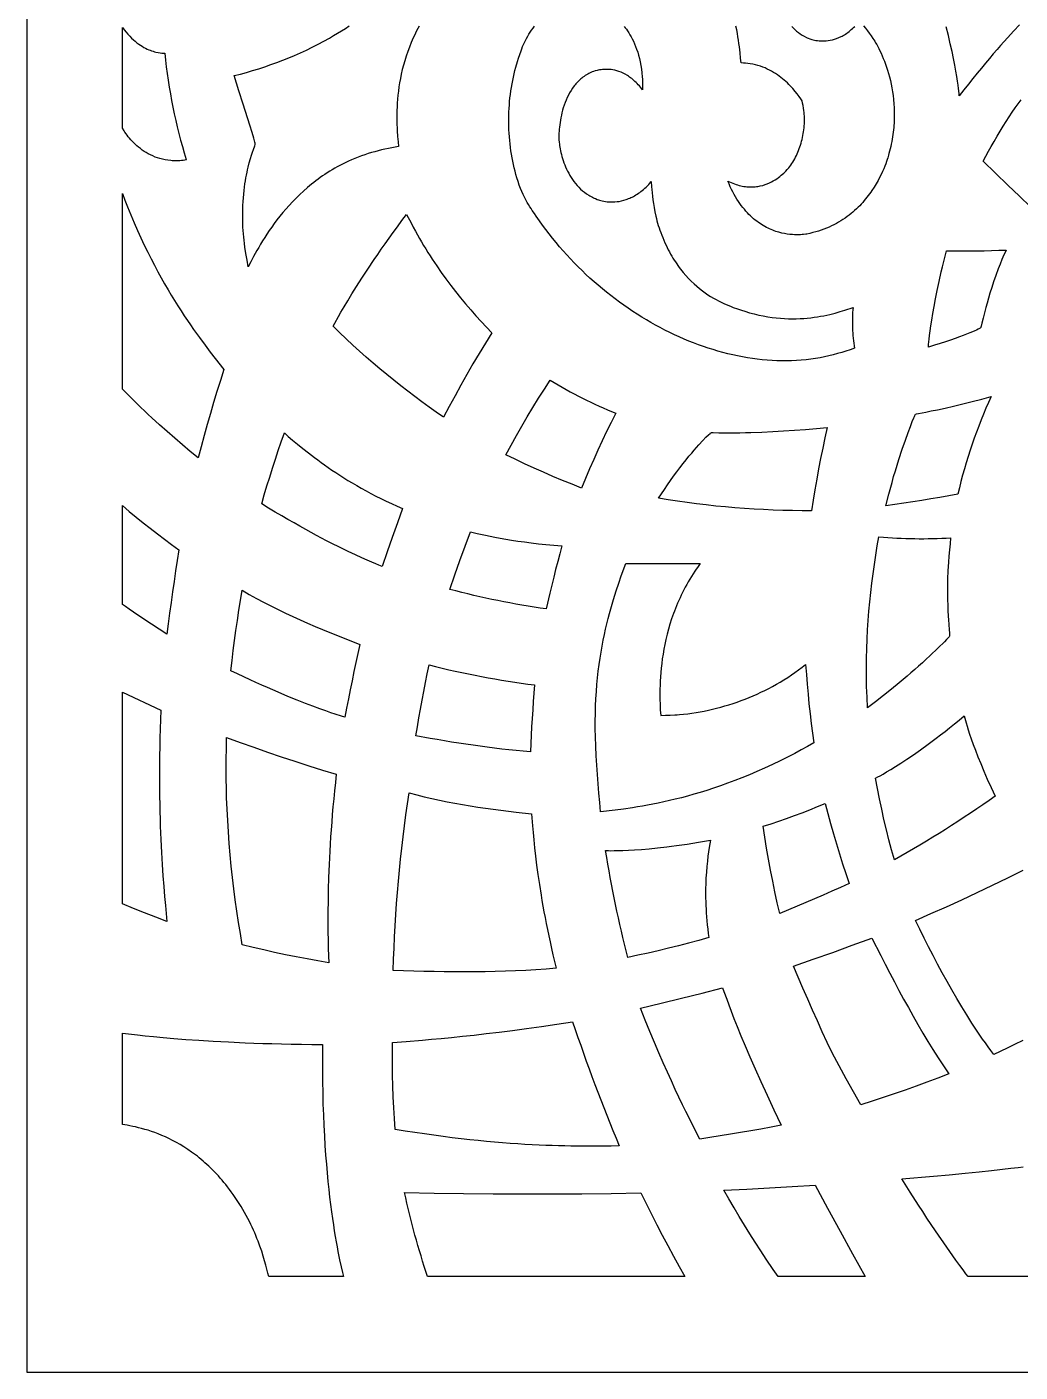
# Model space of a CAD drawing. Extents: x -300 to 300, y -304 to 306.
# Drawn here: x -300 to -91.9, y -303.6 to -21.7 of the extents above; entities that cross this region are included whole.
import ezdxf

# ---------------------------------------------------------------- set-up
doc = ezdxf.new("R2010")
doc.units = 0
doc.header["$MEASUREMENT"] = 0
doc.layers.get('0').update_dxf_attribs({"linetype": 'CONTINUOUS'})
doc.layers.add('LAYER_1', color=18, linetype='CONTINUOUS')

msp = doc.modelspace()

# ---------------------------------------------------------------- linework, layer by layer
msp.add_lwpolyline([(-300, -303.57), (300, -303.57), (300, 306.43), (-300, 306.43)], close=True)
at = {"layer": 'LAYER_1'}
for points in [[(-271.13, -27.21), (-270.97, -28.63), (-270.8, -30.05), (-270.61, -31.47), (-270.41, -32.88), (-270.18, -34.29), (-269.94, -35.7), (-269.69, -37.1), (-269.41, -38.5), (-269.12, -39.89), (-268.82, -41.28), (-268.49, -42.66), (-268.15, -44.04), (-267.8, -45.4), (-267.42, -46.76), (-267.04, -48.11), (-266.63, -49.46), (-266.59, -49.57), (-266.94, -49.62), (-267.28, -49.66), (-267.62, -49.7), (-267.95, -49.72), (-268.28, -49.74), (-268.6, -49.75), (-268.92, -49.75), (-269.23, -49.74), (-269.54, -49.73), (-269.85, -49.71), (-270.44, -49.64), (-271.02, -49.55), (-271.58, -49.43), (-272.13, -49.29), (-272.65, -49.13), (-273.16, -48.95), (-273.65, -48.74), (-274.12, -48.52), (-274.58, -48.28), (-275.02, -48.03), (-275.44, -47.77), (-275.84, -47.49), (-276.23, -47.2), (-276.6, -46.9), (-276.96, -46.6), (-277.3, -46.29), (-277.62, -45.97), (-277.93, -45.65), (-278.22, -45.33), (-278.5, -45.01), (-278.76, -44.7), (-279, -44.38), (-279.23, -44.07), (-279.45, -43.77), (-279.65, -43.47), (-280, -42.91), (-280, -21.82), (-279.62, -22.33), (-279.23, -22.8), (-278.85, -23.24), (-278.46, -23.66), (-278.08, -24.04), (-277.7, -24.39), (-277.32, -24.71), (-276.94, -25.01), (-276.57, -25.29), (-276.2, -25.54), (-275.84, -25.76), (-275.49, -25.97), (-275.15, -26.15), (-274.81, -26.32), (-274.48, -26.46), (-274.16, -26.59), (-273.86, -26.71), (-273.56, -26.8), (-273.28, -26.89), (-273.01, -26.96), (-272.52, -27.07), (-272.09, -27.14), (-271.72, -27.18), (-271.44, -27.2)], [(-278.92, -59.42), (-278.23, -61.1), (-277.53, -62.74), (-276.82, -64.34), (-276.11, -65.89), (-275.4, -67.4), (-274.69, -68.86), (-273.98, -70.28), (-273.26, -71.65), (-272.55, -72.99), (-271.84, -74.28), (-271.14, -75.53), (-270.43, -76.75), (-269.74, -77.92), (-269.05, -79.05), (-268.36, -80.15), (-267.69, -81.2), (-267.02, -82.22), (-266.36, -83.21), (-265.72, -84.15), (-265.08, -85.07), (-264.46, -85.94), (-263.85, -86.79), (-262.68, -88.37), (-261.58, -89.83), (-260.55, -91.16), (-258.73, -93.48), (-259.46, -95.77), (-260.18, -98.07), (-260.88, -100.37), (-261.56, -102.69), (-262.23, -105.01), (-262.88, -107.34), (-263.51, -109.67), (-264.13, -112.01), (-265.76, -110.65), (-267.38, -109.28), (-269, -107.9), (-270.61, -106.49), (-272.21, -105.07), (-273.79, -103.63), (-274.57, -102.9), (-275.36, -102.16), (-276.13, -101.41), (-276.91, -100.66), (-278.72, -98.87), (-280, -97.59), (-280, -56.62), (-279.47, -58.03), (-279.2, -58.72)], [(-220.44, -60.99), (-219.52, -62.76), (-219.05, -63.65), (-218.58, -64.52), (-218.16, -65.27), (-217.74, -66.01), (-217.31, -66.75), (-216.88, -67.48), (-216.43, -68.21), (-215.99, -68.93), (-215.53, -69.64), (-215.07, -70.35), (-214.61, -71.06), (-214.14, -71.76), (-213.18, -73.14), (-212.2, -74.5), (-211.2, -75.85), (-210.18, -77.16), (-209.15, -78.46), (-208.09, -79.74), (-207.02, -81), (-205.94, -82.23), (-204.84, -83.44), (-203.73, -84.63), (-202.61, -85.8), (-203.93, -87.96), (-205.25, -90.13), (-206.54, -92.32), (-207.81, -94.52), (-209.07, -96.74), (-210.3, -98.98), (-211.52, -101.23), (-212.72, -103.49), (-214.23, -102.44), (-215.74, -101.37), (-217.24, -100.28), (-218.73, -99.17), (-220.21, -98.04), (-221.68, -96.89), (-223.14, -95.72), (-224.59, -94.54), (-226.04, -93.34), (-227.47, -92.12), (-228.89, -90.88), (-230.3, -89.62), (-231.71, -88.35), (-233.1, -87.06), (-234.48, -85.75), (-235.84, -84.43), (-235.48, -83.76), (-234.72, -82.38), (-234.19, -81.44), (-233.55, -80.34), (-232.79, -79.07), (-231.92, -77.64), (-230.94, -76.06), (-229.83, -74.33), (-228.59, -72.45), (-227.23, -70.43), (-226.5, -69.37), (-225.74, -68.27), (-224.94, -67.14), (-224.11, -65.97), (-223.24, -64.78), (-222.34, -63.55), (-221.41, -62.28)], [(-94.81, -68.44), (-95.05, -68.94), (-95.28, -69.43), (-95.71, -70.41), (-96.11, -71.4), (-96.49, -72.39), (-96.99, -73.78), (-97.44, -75.09), (-97.84, -76.32), (-98.21, -77.48), (-98.53, -78.55), (-98.81, -79.55), (-99.07, -80.46), (-99.28, -81.29), (-99.63, -82.69), (-99.89, -83.74), (-100.06, -84.42), (-100.12, -84.62), (-100.15, -84.69), (-100.17, -84.73), (-100.21, -84.77), (-100.26, -84.81), (-100.43, -84.92), (-100.68, -85.05), (-101.01, -85.21), (-101.41, -85.39), (-101.9, -85.6), (-102.46, -85.83), (-103.11, -86.09), (-103.83, -86.36), (-104.63, -86.66), (-105.52, -86.97), (-106.48, -87.31), (-107.52, -87.65), (-108.64, -88.02), (-109.83, -88.4), (-111.11, -88.79), (-111.06, -88.24), (-110.95, -87.1), (-110.86, -86.32), (-110.75, -85.39), (-110.6, -84.32), (-110.42, -83.11), (-110.2, -81.77), (-109.94, -80.29), (-109.64, -78.67), (-109.28, -76.92), (-108.88, -75.03), (-108.41, -73.01), (-108.16, -71.96), (-107.89, -70.87), (-107.6, -69.75), (-107.3, -68.59), (-105.72, -68.61), (-104.14, -68.62), (-102.57, -68.61), (-101, -68.6), (-99.44, -68.58), (-97.88, -68.54), (-96.34, -68.5)], [(-190.36, -95.69), (-189.53, -96.2), (-188.69, -96.69), (-187.85, -97.18), (-187, -97.66), (-186.16, -98.13), (-185.31, -98.59), (-184.45, -99.04), (-183.59, -99.48), (-182.73, -99.91), (-181.87, -100.33), (-181, -100.75), (-180.13, -101.15), (-179.26, -101.54), (-178.38, -101.92), (-177.51, -102.3), (-176.63, -102.66), (-177.59, -104.57), (-178.53, -106.49), (-179.45, -108.42), (-180.36, -110.37), (-181.24, -112.34), (-182.11, -114.32), (-182.95, -116.31), (-183.77, -118.31), (-185.78, -117.52), (-187.78, -116.71), (-189.78, -115.87), (-191.77, -115.01), (-193.75, -114.13), (-195.73, -113.22), (-197.69, -112.29), (-199.66, -111.34), (-198.56, -109.33), (-197.44, -107.33), (-196.3, -105.35), (-195.15, -103.38), (-193.98, -101.44), (-192.79, -99.5), (-191.58, -97.59)], [(-97.97, -99.16), (-98.52, -100.37), (-99.06, -101.59), (-99.58, -102.82), (-100.08, -104.06), (-100.58, -105.32), (-101.05, -106.58), (-101.51, -107.85), (-101.96, -109.13), (-102.39, -110.41), (-102.8, -111.71), (-103.2, -113.01), (-103.58, -114.32), (-103.95, -115.63), (-104.3, -116.95), (-104.63, -118.28), (-104.94, -119.61), (-106.83, -119.95), (-108.72, -120.29), (-110.6, -120.61), (-112.49, -120.91), (-114.38, -121.21), (-116.27, -121.5), (-118.16, -121.77), (-120.06, -122.04), (-119.41, -119.59), (-118.74, -117.15), (-118.4, -115.93), (-118.04, -114.72), (-117.67, -113.52), (-117.29, -112.32), (-116.58, -110.17), (-115.94, -108.3), (-115.38, -106.7), (-114.89, -105.39), (-114.49, -104.34), (-114.17, -103.58), (-114.04, -103.3), (-113.94, -103.09), (-113.86, -102.95), (-113.81, -102.87), (-113.74, -102.83), (-113.61, -102.79), (-113.18, -102.69), (-111.64, -102.39), (-110.53, -102.17), (-109.19, -101.9), (-107.63, -101.57), (-105.86, -101.17), (-103.88, -100.69), (-101.91, -100.19), (-99.94, -99.67)], [(-246.06, -106.77), (-245.23, -107.49), (-244.32, -108.27), (-243.31, -109.11), (-242.21, -110.01), (-241.02, -110.95), (-239.73, -111.94), (-239.05, -112.44), (-238.35, -112.96), (-237.62, -113.48), (-236.87, -114.01), (-236.09, -114.54), (-235.29, -115.08), (-234.46, -115.62), (-233.61, -116.16), (-232.73, -116.71), (-231.82, -117.26), (-230.89, -117.81), (-229.93, -118.35), (-228.94, -118.9), (-227.93, -119.45), (-226.89, -119.99), (-225.82, -120.53), (-224.72, -121.06), (-223.6, -121.59), (-222.45, -122.12), (-221.27, -122.64), (-222.38, -125.64), (-223.46, -128.66), (-224.53, -131.69), (-225.58, -134.74), (-226.27, -134.46), (-226.89, -134.2), (-227.7, -133.87), (-228.68, -133.45), (-229.84, -132.94), (-231.18, -132.32), (-232.69, -131.61), (-234.37, -130.79), (-236.23, -129.86), (-237.21, -129.35), (-238.25, -128.81), (-239.32, -128.24), (-240.43, -127.64), (-241.59, -127.01), (-242.78, -126.34), (-244.02, -125.64), (-245.3, -124.91), (-246.61, -124.15), (-247.97, -123.34), (-249.37, -122.51), (-250.8, -121.63), (-250.26, -119.75), (-249.7, -117.88), (-249.13, -116.01), (-248.54, -114.15), (-247.94, -112.3), (-247.33, -110.45), (-246.7, -108.61)], [(-132.31, -105.63), (-132.79, -107.78), (-133.25, -109.95), (-133.69, -112.12), (-134.11, -114.29), (-134.51, -116.48), (-134.89, -118.67), (-135.25, -120.86), (-135.58, -123.06), (-137.59, -123.06), (-139.6, -123.04), (-141.61, -122.99), (-143.62, -122.93), (-145.63, -122.84), (-147.64, -122.74), (-149.64, -122.61), (-151.65, -122.46), (-153.66, -122.28), (-155.66, -122.09), (-157.66, -121.87), (-159.67, -121.64), (-161.66, -121.38), (-163.66, -121.1), (-165.66, -120.8), (-167.65, -120.47), (-166.41, -118.61), (-165.78, -117.68), (-165.15, -116.76), (-164.51, -115.85), (-163.85, -114.95), (-163.19, -114.07), (-162.51, -113.2), (-161.88, -112.41), (-161.28, -111.67), (-160.71, -110.99), (-160.17, -110.36), (-159.21, -109.27), (-158.39, -108.37), (-157.73, -107.68), (-157.22, -107.18), (-156.87, -106.87), (-156.76, -106.78), (-156.7, -106.74), (-156.64, -106.72), (-156.54, -106.71), (-156.21, -106.71), (-155.02, -106.72), (-153.15, -106.74), (-151.96, -106.74), (-150.59, -106.73), (-149.45, -106.71), (-148.31, -106.68), (-146.02, -106.59), (-143.73, -106.48), (-141.44, -106.35), (-139.16, -106.19), (-136.87, -106.02), (-134.59, -105.83)], [(-268.18, -131.26), (-268.52, -133.47), (-268.85, -135.68), (-269.17, -137.88), (-269.49, -140.1), (-269.79, -142.31), (-270.09, -144.52), (-270.38, -146.74), (-270.66, -148.96), (-273.91, -146.82), (-276.56, -145.07), (-277.65, -144.34), (-278.59, -143.7), (-279.37, -143.16), (-280, -142.71), (-280, -122), (-278.55, -123.21), (-277.09, -124.4), (-275.62, -125.58), (-274.15, -126.75), (-272.67, -127.9), (-271.18, -129.03), (-269.68, -130.16)], [(-207.06, -127.48), (-205.63, -127.82), (-203.91, -128.2), (-202.96, -128.4), (-201.93, -128.6), (-200.83, -128.81), (-199.67, -129.02), (-198.44, -129.22), (-197.14, -129.43), (-195.77, -129.62), (-194.34, -129.81), (-192.83, -129.99), (-191.25, -130.15), (-189.61, -130.3), (-187.9, -130.44), (-188.35, -132.07), (-188.79, -133.71), (-189.22, -135.36), (-189.63, -137.01), (-190.03, -138.67), (-190.43, -140.33), (-191.19, -143.66), (-192.46, -143.47), (-193.73, -143.28), (-195, -143.07), (-196.27, -142.86), (-197.54, -142.63), (-198.8, -142.4), (-200.07, -142.16), (-201.33, -141.9), (-202.6, -141.64), (-203.86, -141.37), (-205.12, -141.1), (-206.38, -140.81), (-207.64, -140.51), (-208.89, -140.2), (-210.15, -139.89), (-211.4, -139.56), (-210.35, -136.52), (-209.28, -133.5), (-208.19, -130.48)], [(-121.49, -128.52), (-120.55, -128.6), (-119.61, -128.68), (-118.67, -128.74), (-117.73, -128.79), (-116.79, -128.84), (-115.85, -128.88), (-114.91, -128.9), (-113.97, -128.92), (-113.03, -128.93), (-112.09, -128.93), (-111.15, -128.92), (-110.21, -128.9), (-109.27, -128.87), (-108.33, -128.83), (-107.39, -128.79), (-106.45, -128.73), (-106.57, -130.02), (-106.7, -131.3), (-106.82, -132.58), (-106.91, -133.87), (-107.01, -135.65), (-107.08, -137.32), (-107.11, -138.89), (-107.12, -140.34), (-107.1, -141.69), (-107.07, -142.94), (-107.02, -144.07), (-106.97, -145.09), (-106.91, -146.01), (-106.85, -146.82), (-106.74, -148.1), (-106.7, -148.58), (-106.67, -148.94), (-106.66, -149.2), (-106.67, -149.29), (-106.68, -149.34), (-106.71, -149.39), (-106.77, -149.47), (-106.98, -149.71), (-107.32, -150.06), (-107.77, -150.52), (-109.05, -151.77), (-110.81, -153.45), (-111.59, -154.19), (-112.38, -154.92), (-113.17, -155.64), (-113.97, -156.35), (-114.78, -157.05), (-115.59, -157.75), (-116.4, -158.43), (-117.21, -159.12), (-118.86, -160.46), (-120.51, -161.78), (-122.18, -163.09), (-123.85, -164.38), (-123.96, -162.12), (-124.01, -160.99), (-124.05, -159.87), (-124.07, -158.88), (-124.09, -157.9), (-124.1, -155.93), (-124.08, -153.96), (-124.03, -151.98), (-123.95, -150.01), (-123.85, -148.04), (-123.72, -146.07), (-123.56, -144.1), (-123.38, -142.14), (-123.18, -140.18), (-122.95, -138.22), (-122.7, -136.27), (-122.43, -134.32), (-122.13, -132.38), (-121.82, -130.45)], [(-158.91, -134.12), (-159.49, -134.94), (-159.78, -135.35), (-160.07, -135.77), (-160.43, -136.32), (-160.77, -136.87), (-161.11, -137.42), (-161.44, -137.98), (-161.75, -138.54), (-162.05, -139.09), (-162.35, -139.65), (-162.63, -140.2), (-162.9, -140.76), (-163.16, -141.32), (-163.42, -141.87), (-163.66, -142.43), (-163.89, -142.98), (-164.11, -143.53), (-164.33, -144.09), (-164.53, -144.64), (-164.73, -145.19), (-164.92, -145.73), (-165.27, -146.82), (-165.58, -147.9), (-165.87, -148.97), (-166.12, -150.03), (-166.35, -151.08), (-166.55, -152.11), (-166.72, -153.12), (-166.87, -154.12), (-167, -155.1), (-167.11, -156.05), (-167.19, -156.99), (-167.26, -157.9), (-167.31, -158.79), (-167.35, -159.65), (-167.37, -160.48), (-167.38, -161.28), (-167.38, -162.06), (-167.37, -162.8), (-167.35, -163.5), (-167.29, -164.81), (-167.21, -165.97), (-166.23, -165.93), (-165.24, -165.9), (-164.25, -165.86), (-163.76, -165.83), (-163.27, -165.79), (-162.4, -165.7), (-161.53, -165.6), (-160.67, -165.49), (-159.8, -165.36), (-158.93, -165.21), (-158.07, -165.04), (-157.2, -164.87), (-156.34, -164.67), (-155.48, -164.46), (-154.62, -164.24), (-153.76, -163.99), (-152.9, -163.74), (-152.05, -163.47), (-151.2, -163.18), (-150.35, -162.87), (-149.51, -162.55), (-148.67, -162.22), (-147.84, -161.87), (-147.01, -161.5), (-146.19, -161.12), (-145.37, -160.72), (-144.56, -160.31), (-143.75, -159.88), (-142.96, -159.43), (-142.16, -158.97), (-141.38, -158.49), (-140.6, -158), (-139.83, -157.49), (-139.07, -156.97), (-138.32, -156.43), (-137.57, -155.88), (-136.84, -155.31), (-136.69, -157.37), (-136.53, -159.43), (-136.34, -161.49), (-136.14, -163.55), (-135.92, -165.6), (-135.68, -167.65), (-135.42, -169.7), (-135.15, -171.74), (-136.47, -172.47), (-137.8, -173.2), (-139.13, -173.93), (-139.8, -174.28), (-140.47, -174.63), (-142.15, -175.47), (-143.81, -176.27), (-145.44, -177.02), (-147.04, -177.73), (-148.62, -178.4), (-150.18, -179.04), (-151.7, -179.63), (-153.2, -180.19), (-154.67, -180.72), (-156.11, -181.21), (-157.52, -181.67), (-158.91, -182.1), (-160.26, -182.49), (-161.58, -182.86), (-162.88, -183.21), (-164.14, -183.53), (-165.37, -183.82), (-166.57, -184.09), (-167.74, -184.34), (-168.87, -184.57), (-169.98, -184.78), (-171.04, -184.97), (-172.08, -185.14), (-173.08, -185.3), (-174.97, -185.58), (-176.73, -185.82), (-179.79, -186.2), (-179.98, -184.24), (-180.15, -182.27), (-180.31, -180.31), (-180.46, -178.34), (-180.6, -176.37), (-180.71, -174.4), (-180.81, -172.43), (-180.88, -170.45), (-180.92, -168.78), (-180.93, -167.15), (-180.9, -165.55), (-180.86, -163.99), (-180.79, -162.46), (-180.69, -160.96), (-180.57, -159.5), (-180.44, -158.07), (-180.28, -156.68), (-180.11, -155.32), (-179.91, -153.99), (-179.71, -152.7), (-179.49, -151.44), (-179.25, -150.22), (-179.01, -149.03), (-178.76, -147.88), (-178.5, -146.76), (-178.23, -145.67), (-177.95, -144.62), (-177.67, -143.6), (-177.39, -142.62), (-177.11, -141.68), (-176.83, -140.76), (-176.55, -139.89), (-175.99, -138.24), (-175.46, -136.72), (-174.5, -134.12)], [(-254.91, -139.75), (-253.42, -140.61), (-251.91, -141.44), (-250.4, -142.24), (-248.88, -143.03), (-247.35, -143.79), (-245.82, -144.53), (-244.28, -145.26), (-242.73, -145.96), (-241.18, -146.65), (-239.62, -147.32), (-238.06, -147.98), (-236.5, -148.62), (-234.93, -149.25), (-233.36, -149.87), (-231.78, -150.48), (-230.21, -151.07), (-230.64, -152.97), (-231.05, -154.88), (-231.47, -156.78), (-231.87, -158.69), (-232.26, -160.61), (-232.65, -162.52), (-233.03, -164.44), (-233.4, -166.35), (-234.05, -166.15), (-235.39, -165.72), (-236.31, -165.41), (-237.4, -165.03), (-238.65, -164.58), (-240.07, -164.06), (-241.66, -163.45), (-243.4, -162.76), (-245.31, -161.98), (-247.38, -161.1), (-249.61, -160.13), (-250.79, -159.61), (-252, -159.06), (-253.25, -158.48), (-254.55, -157.88), (-255.88, -157.25), (-257.25, -156.59), (-257.01, -154.48), (-256.76, -152.36), (-256.49, -150.25), (-256.21, -148.15), (-255.91, -146.04), (-255.59, -143.94), (-255.26, -141.85)], [(-215.73, -155.39), (-214.36, -155.73), (-212.99, -156.06), (-211.62, -156.38), (-210.24, -156.69), (-208.87, -156.99), (-207.49, -157.28), (-206.11, -157.56), (-204.73, -157.82), (-203.34, -158.08), (-201.96, -158.33), (-200.57, -158.56), (-199.19, -158.79), (-197.8, -159), (-196.41, -159.2), (-195.02, -159.39), (-193.63, -159.57), (-193.77, -161.32), (-193.9, -163.07), (-194.03, -164.82), (-194.14, -166.58), (-194.24, -168.33), (-194.33, -170.09), (-194.42, -171.85), (-194.49, -173.6), (-196, -173.47), (-197.51, -173.33), (-199.01, -173.18), (-200.52, -173.01), (-202.02, -172.83), (-203.53, -172.64), (-205.03, -172.44), (-206.53, -172.23), (-208.03, -172.01), (-209.53, -171.78), (-211.03, -171.54), (-212.53, -171.29), (-214.03, -171.04), (-215.52, -170.77), (-218.51, -170.22), (-218.19, -168.35), (-217.87, -166.5), (-217.54, -164.64), (-217.19, -162.78), (-216.84, -160.93), (-216.48, -159.08), (-216.11, -157.23)], [(-271.93, -164.85), (-272.01, -166.84), (-272.07, -168.79), (-272.13, -170.7), (-272.17, -172.57), (-272.2, -174.4), (-272.22, -176.19), (-272.23, -177.95), (-272.23, -179.66), (-272.22, -181.34), (-272.2, -182.98), (-272.17, -184.58), (-272.14, -186.14), (-272.1, -187.66), (-272.05, -189.14), (-271.94, -191.99), (-271.81, -194.68), (-271.66, -197.22), (-271.49, -199.6), (-271.32, -201.82), (-271.15, -203.89), (-270.98, -205.79), (-270.65, -209.13), (-272.99, -208.24), (-275.33, -207.34), (-277.67, -206.42), (-280, -205.48), (-280, -161.09)], [(-103.62, -166.07), (-103.49, -166.55), (-103.22, -167.52), (-103.01, -168.19), (-102.77, -168.98), (-102.47, -169.88), (-102.12, -170.9), (-101.72, -172.03), (-101.26, -173.27), (-100.73, -174.62), (-100.15, -176.07), (-99.49, -177.63), (-98.77, -179.29), (-97.97, -181.05), (-97.54, -181.97), (-97.09, -182.91), (-98.39, -183.81), (-99.69, -184.69), (-100.99, -185.57), (-102.3, -186.45), (-103.61, -187.31), (-104.92, -188.16), (-106.24, -189.01), (-107.56, -189.85), (-108.88, -190.68), (-110.21, -191.5), (-111.54, -192.32), (-112.88, -193.12), (-114.21, -193.92), (-115.55, -194.71), (-116.9, -195.49), (-118.24, -196.26), (-118.82, -194.15), (-119.38, -192.04), (-119.91, -189.91), (-120.42, -187.77), (-120.9, -185.63), (-121.36, -183.47), (-121.79, -181.31), (-122.2, -179.14), (-121.68, -178.85), (-121.21, -178.59), (-120.61, -178.25), (-119.87, -177.82), (-119, -177.3), (-118.01, -176.68), (-116.89, -175.96), (-115.64, -175.14), (-114.27, -174.21), (-112.78, -173.16), (-111.18, -172), (-110.33, -171.37), (-109.46, -170.71), (-108.55, -170.02), (-107.62, -169.3), (-106.66, -168.54), (-105.68, -167.75), (-104.66, -166.93)], [(-258.15, -170.58), (-255.3, -171.63), (-252.44, -172.65), (-249.58, -173.65), (-246.71, -174.63), (-243.83, -175.58), (-240.95, -176.51), (-238.07, -177.41), (-235.18, -178.29), (-235.37, -180.05), (-235.55, -181.78), (-235.71, -183.47), (-235.87, -185.13), (-236.01, -186.76), (-236.14, -188.35), (-236.25, -189.91), (-236.36, -191.44), (-236.45, -192.94), (-236.54, -194.4), (-236.68, -197.21), (-236.78, -199.9), (-236.86, -202.44), (-236.9, -204.85), (-236.93, -207.12), (-236.93, -209.26), (-236.92, -211.25), (-236.89, -213.11), (-236.85, -214.82), (-236.77, -217.82), (-239.04, -217.42), (-241.31, -217), (-243.58, -216.56), (-245.85, -216.1), (-248.11, -215.61), (-250.37, -215.1), (-252.62, -214.58), (-254.88, -214.03), (-255.27, -211.69), (-255.65, -209.34), (-256, -206.99), (-256.33, -204.63), (-256.63, -202.27), (-256.91, -199.9), (-257.17, -197.53), (-257.4, -195.15), (-257.61, -192.77), (-257.78, -190.39), (-257.93, -188), (-258.06, -185.61), (-258.15, -183.23), (-258.21, -180.84), (-258.23, -179.64), (-258.25, -178.45), (-258.25, -177.25), (-258.25, -176.06), (-258.24, -174.69), (-258.21, -173.32)], [(-219.91, -182.22), (-218.33, -182.64), (-216.74, -183.03), (-215.15, -183.4), (-213.55, -183.74), (-211.95, -184.07), (-210.35, -184.37), (-208.74, -184.66), (-207.14, -184.93), (-205.53, -185.18), (-203.92, -185.42), (-202.31, -185.64), (-200.69, -185.85), (-199.08, -186.05), (-197.47, -186.24), (-194.24, -186.6), (-194.05, -189.09), (-193.93, -190.52), (-193.79, -192.05), (-193.62, -193.71), (-193.43, -195.47), (-193.2, -197.34), (-192.93, -199.33), (-192.63, -201.42), (-192.28, -203.61), (-192.09, -204.75), (-191.89, -205.92), (-191.67, -207.11), (-191.44, -208.32), (-191.2, -209.56), (-190.94, -210.83), (-190.67, -212.12), (-190.38, -213.44), (-190.08, -214.78), (-189.77, -216.14), (-189.43, -217.54), (-189.08, -218.95), (-191.21, -219.12), (-193.34, -219.27), (-195.47, -219.4), (-197.61, -219.5), (-199.74, -219.58), (-201.88, -219.64), (-204.01, -219.69), (-206.15, -219.71), (-208.28, -219.72), (-210.42, -219.71), (-212.56, -219.68), (-214.69, -219.65), (-216.83, -219.6), (-218.96, -219.54), (-221.1, -219.47), (-223.23, -219.39), (-223.16, -217.05), (-223.07, -214.72), (-222.96, -212.38), (-222.84, -210.05), (-222.69, -207.71), (-222.53, -205.38), (-222.35, -203.05), (-222.15, -200.72), (-221.93, -198.4), (-221.7, -196.08), (-221.44, -193.76), (-221.17, -191.44), (-220.88, -189.13), (-220.58, -186.82), (-220.25, -184.52)], [(-132.72, -184.39), (-132.17, -186.52), (-131.6, -188.64), (-131, -190.75), (-130.39, -192.86), (-129.76, -194.95), (-129.1, -197.03), (-128.43, -199.1), (-127.73, -201.16), (-129.53, -201.99), (-131.34, -202.8), (-133.15, -203.6), (-134.97, -204.4), (-136.78, -205.18), (-138.6, -205.96), (-140.42, -206.72), (-142.25, -207.47), (-142.77, -205.22), (-143.26, -202.95), (-143.73, -200.68), (-144.18, -198.39), (-144.61, -196.11), (-145.01, -193.81), (-145.38, -191.51), (-145.74, -189.2), (-144.09, -188.67), (-142.45, -188.12), (-140.82, -187.55), (-139.19, -186.96), (-137.56, -186.35), (-135.94, -185.72), (-134.33, -185.06)], [(-156.77, -192.11), (-156.9, -192.84), (-157.03, -193.64), (-157.17, -194.52), (-157.3, -195.48), (-157.43, -196.51), (-157.54, -197.62), (-157.64, -198.8), (-157.72, -200.05), (-157.77, -201.37), (-157.79, -202.06), (-157.8, -202.77), (-157.8, -203.49), (-157.79, -204.23), (-157.78, -204.98), (-157.75, -205.76), (-157.71, -206.55), (-157.66, -207.35), (-157.61, -208.18), (-157.54, -209.02), (-157.45, -209.87), (-157.36, -210.74), (-157.25, -211.63), (-157.12, -212.53), (-159.23, -213.12), (-161.35, -213.69), (-163.46, -214.23), (-165.59, -214.76), (-167.71, -215.27), (-169.84, -215.76), (-171.97, -216.23), (-174.1, -216.68), (-174.45, -215.3), (-174.78, -213.92), (-175.12, -212.53), (-175.44, -211.14), (-175.76, -209.75), (-176.07, -208.36), (-176.37, -206.96), (-176.66, -205.56), (-176.95, -204.16), (-177.23, -202.76), (-177.5, -201.35), (-177.77, -199.95), (-178.03, -198.54), (-178.28, -197.12), (-178.52, -195.71), (-178.76, -194.3), (-178.17, -194.3), (-177.64, -194.31), (-176.95, -194.3), (-176.12, -194.29), (-175.12, -194.26), (-173.97, -194.21), (-172.67, -194.14), (-171.22, -194.04), (-169.61, -193.9), (-167.85, -193.72), (-165.94, -193.51), (-164.92, -193.38), (-163.87, -193.24), (-162.78, -193.09), (-161.66, -192.92), (-160.49, -192.74), (-159.29, -192.55), (-158.05, -192.34)], [(-122.96, -212.61), (-121.09, -216.29), (-120.15, -218.12), (-119.2, -219.95), (-118.24, -221.78), (-117.28, -223.6), (-116.3, -225.4), (-115.31, -227.2), (-114.31, -228.99), (-113.3, -230.76), (-112.27, -232.52), (-111.22, -234.27), (-110.16, -236), (-109.08, -237.71), (-107.98, -239.4), (-107.42, -240.23), (-106.85, -241.07), (-109.13, -241.95), (-111.42, -242.81), (-113.71, -243.65), (-116.01, -244.47), (-118.31, -245.27), (-120.62, -246.05), (-122.93, -246.81), (-125.24, -247.55), (-126.79, -244.83), (-128.31, -242.1), (-129.8, -239.38), (-131.25, -236.69), (-132.3, -234.48), (-133.34, -232.25), (-134.37, -229.99), (-135.4, -227.72), (-136.41, -225.44), (-137.41, -223.14), (-138.41, -220.82), (-139.39, -218.5), (-135.27, -217.07), (-131.16, -215.61), (-127.06, -214.13)], [(-154.24, -223.02), (-153.96, -223.82), (-153.37, -225.45), (-152.96, -226.58), (-152.46, -227.91), (-151.86, -229.44), (-151.18, -231.17), (-150.4, -233.09), (-149.52, -235.21), (-148.53, -237.52), (-147.44, -240.01), (-146.24, -242.7), (-144.92, -245.56), (-144.22, -247.07), (-143.49, -248.61), (-142.73, -250.2), (-141.94, -251.84), (-144.07, -252.24), (-146.2, -252.63), (-148.33, -253.01), (-150.47, -253.38), (-152.6, -253.74), (-154.74, -254.08), (-156.88, -254.41), (-159.01, -254.74), (-160.04, -252.72), (-161.25, -250.32), (-161.92, -248.97), (-162.63, -247.53), (-163.37, -245.98), (-164.15, -244.33), (-164.96, -242.57), (-165.81, -240.72), (-166.69, -238.75), (-167.59, -236.68), (-168.52, -234.51), (-169.47, -232.22), (-170.45, -229.83), (-171.45, -227.32), (-167.14, -226.29), (-162.84, -225.23), (-158.54, -224.14)], [(-185.66, -230.14), (-185.1, -231.79), (-184.54, -233.45), (-183.96, -235.09), (-183.38, -236.74), (-182.8, -238.38), (-182.2, -240.02), (-181.6, -241.65), (-181, -243.28), (-180.38, -244.9), (-179.76, -246.52), (-179.13, -248.14), (-178.5, -249.75), (-177.85, -251.36), (-177.2, -252.96), (-176.55, -254.56), (-175.88, -256.16), (-177.59, -256.2), (-179.45, -256.23), (-181.49, -256.25), (-183.69, -256.24), (-186.06, -256.22), (-187.3, -256.19), (-188.59, -256.16), (-189.92, -256.12), (-191.29, -256.07), (-192.7, -256), (-194.15, -255.93), (-195.64, -255.85), (-197.17, -255.75), (-198.74, -255.64), (-200.36, -255.52), (-202.01, -255.38), (-203.7, -255.22), (-205.44, -255.06), (-207.21, -254.87), (-209.03, -254.67), (-210.88, -254.45), (-212.77, -254.21), (-214.71, -253.95), (-216.68, -253.67), (-218.69, -253.37), (-220.75, -253.05), (-222.84, -252.7), (-223.01, -250.43), (-223.15, -248.16), (-223.26, -245.88), (-223.34, -243.6), (-223.4, -241.32), (-223.43, -239.03), (-223.42, -236.75), (-223.39, -234.47), (-220.52, -234.26), (-217.13, -233.99), (-215.23, -233.82), (-213.2, -233.64), (-211.03, -233.43), (-208.74, -233.2), (-206.31, -232.94), (-203.75, -232.64), (-201.06, -232.32), (-198.24, -231.96), (-195.29, -231.57), (-192.21, -231.13), (-189, -230.66)], [(-238.07, -234.94), (-238.09, -237.58), (-238.09, -240.15), (-238.07, -242.64), (-238.03, -245.06), (-237.97, -247.41), (-237.89, -249.69), (-237.79, -251.9), (-237.68, -254.03), (-237.55, -256.09), (-237.41, -258.08), (-237.26, -259.99), (-237.1, -261.83), (-236.93, -263.6), (-236.75, -265.3), (-236.57, -266.92), (-236.38, -268.48), (-236.18, -269.96), (-235.99, -271.37), (-235.79, -272.7), (-235.59, -273.97), (-235.39, -275.16), (-235.2, -276.28), (-235.01, -277.33), (-234.82, -278.31), (-234.47, -280.05), (-234.15, -281.51), (-233.88, -282.68), (-233.66, -283.57), (-249.34, -283.57), (-249.52, -282.83), (-249.72, -282.02), (-249.94, -281.16), (-250.2, -280.24), (-250.49, -279.28), (-250.81, -278.26), (-251.17, -277.2), (-251.58, -276.11), (-251.8, -275.54), (-252.03, -274.97), (-252.27, -274.39), (-252.53, -273.81), (-252.8, -273.21), (-253.09, -272.61), (-253.39, -272), (-253.7, -271.39), (-254.03, -270.77), (-254.38, -270.15), (-254.74, -269.52), (-255.11, -268.89), (-255.51, -268.25), (-255.92, -267.61), (-256.35, -266.97), (-256.8, -266.32), (-257.17, -265.8), (-257.56, -265.28), (-257.94, -264.78), (-258.33, -264.29), (-258.72, -263.81), (-259.11, -263.35), (-259.5, -262.9), (-259.89, -262.46), (-260.29, -262.03), (-260.69, -261.61), (-261.08, -261.2), (-261.48, -260.81), (-261.88, -260.43), (-262.28, -260.05), (-262.69, -259.69), (-263.09, -259.34), (-263.49, -259), (-263.89, -258.67), (-264.29, -258.35), (-264.7, -258.04), (-265.5, -257.45), (-266.3, -256.89), (-267.1, -256.37), (-267.89, -255.89), (-268.68, -255.44), (-269.46, -255.03), (-270.23, -254.64), (-270.99, -254.28), (-271.74, -253.96), (-272.48, -253.66), (-273.21, -253.38), (-273.92, -253.13), (-274.62, -252.9), (-275.3, -252.7), (-275.96, -252.51), (-276.61, -252.35), (-277.23, -252.2), (-277.83, -252.07), (-278.41, -251.95), (-278.97, -251.85), (-280, -251.68), (-280, -232.54), (-278.1, -232.78), (-276.8, -232.93), (-275.25, -233.1), (-273.47, -233.28), (-271.45, -233.46), (-269.19, -233.66), (-266.69, -233.85), (-263.95, -234.04), (-260.97, -234.22), (-257.75, -234.39), (-254.29, -234.55), (-252.47, -234.62), (-250.6, -234.69), (-248.66, -234.74), (-246.66, -234.8), (-244.6, -234.84), (-242.48, -234.88), (-240.31, -234.91)], [(-134.86, -264.43), (-132.26, -269.24), (-129.63, -274.03), (-126.99, -278.81), (-124.33, -283.57), (-142.6, -283.57), (-143.61, -282.09), (-145.09, -279.89), (-146.25, -278.14), (-147.39, -276.36), (-148.52, -274.57), (-149.63, -272.76), (-150.73, -270.95), (-151.82, -269.12), (-152.9, -267.28), (-153.97, -265.44), (-149.19, -265.21), (-144.41, -264.96), (-139.64, -264.7)], [(-220.88, -265.94), (-214.7, -266.05), (-208.51, -266.13), (-202.32, -266.19), (-196.13, -266.21), (-189.94, -266.21), (-183.76, -266.18), (-177.57, -266.12), (-171.38, -266.03), (-170.27, -268.26), (-169.15, -270.48), (-168.02, -272.69), (-166.87, -274.89), (-165.7, -277.07), (-164.53, -279.25), (-163.33, -281.42), (-162.13, -283.57), (-216.05, -283.57), (-216.4, -282.49), (-216.75, -281.41), (-217.09, -280.32), (-217.42, -279.23), (-217.75, -278.14), (-218.07, -277.05), (-218.38, -275.95), (-218.69, -274.85), (-218.99, -273.74), (-219.28, -272.64), (-219.57, -271.53), (-219.84, -270.41), (-220.11, -269.3), (-220.38, -268.18), (-220.63, -267.06)]]:
    msp.add_lwpolyline(points, close=True, dxfattribs=at)
for points in [[(-217.83, -21.53), (-218.09, -22.02), (-218.34, -22.51), (-218.59, -22.99), (-218.82, -23.48), (-219.05, -23.97), (-219.27, -24.45), (-219.47, -24.94), (-219.87, -25.9), (-220.22, -26.86), (-220.55, -27.82), (-220.84, -28.77), (-221.11, -29.71), (-221.35, -30.64), (-221.56, -31.57), (-221.75, -32.48), (-221.91, -33.38), (-222.05, -34.26), (-222.17, -35.14), (-222.27, -35.99), (-222.35, -36.83), (-222.41, -37.66), (-222.45, -38.46), (-222.48, -39.24), (-222.5, -40.01), (-222.5, -40.75), (-222.49, -41.47), (-222.48, -42.16), (-222.45, -42.83), (-222.42, -43.48), (-222.33, -44.68), (-222.24, -45.77), (-222.14, -46.73), (-223.56, -47.01), (-224.27, -47.15), (-224.99, -47.31), (-225.7, -47.48), (-226.41, -47.65), (-227.11, -47.84), (-227.82, -48.04), (-228.52, -48.25), (-229.22, -48.47), (-229.92, -48.71), (-230.61, -48.96), (-231.3, -49.23), (-231.98, -49.52), (-232.65, -49.82), (-233.33, -50.15), (-233.89, -50.43), (-234.44, -50.72), (-234.98, -51.02), (-235.51, -51.32), (-236.04, -51.63), (-236.55, -51.95), (-237.06, -52.27), (-237.55, -52.59), (-238.04, -52.93), (-238.52, -53.26), (-238.99, -53.6), (-239.45, -53.95), (-239.9, -54.29), (-240.35, -54.65), (-240.78, -55), (-241.21, -55.36), (-242.04, -56.09), (-242.84, -56.83), (-243.61, -57.57), (-244.35, -58.33), (-245.06, -59.08), (-245.74, -59.85), (-246.39, -60.61), (-247.01, -61.37), (-247.6, -62.13), (-248.17, -62.88), (-248.71, -63.63), (-249.22, -64.37), (-249.71, -65.1), (-250.18, -65.82), (-250.62, -66.53), (-251.04, -67.22), (-251.43, -67.89), (-251.81, -68.54), (-252.5, -69.78), (-253.1, -70.92), (-253.64, -71.94), (-253.88, -70.57), (-254.11, -69.19), (-254.32, -67.81), (-254.41, -67.11), (-254.49, -66.41), (-254.57, -65.72), (-254.63, -65.02), (-254.69, -64.32), (-254.73, -63.62), (-254.76, -62.92), (-254.78, -62.21), (-254.79, -61.51), (-254.79, -60.81), (-254.77, -59.94), (-254.73, -59.09), (-254.68, -58.27), (-254.63, -57.48), (-254.56, -56.72), (-254.48, -55.99), (-254.4, -55.28), (-254.31, -54.6), (-254.21, -53.95), (-254.1, -53.33), (-254, -52.73), (-253.88, -52.16), (-253.77, -51.62), (-253.65, -51.1), (-253.41, -50.14), (-253.17, -49.29), (-252.94, -48.55), (-252.73, -47.91), (-252.54, -47.37), (-252.26, -46.59), (-252.18, -46.35), (-252.16, -46.27), (-252.15, -46.21), (-252.17, -46.06), (-252.23, -45.82), (-252.45, -45.03), (-252.81, -43.84), (-253.31, -42.26), (-254.69, -37.88), (-255.57, -35.09), (-256.56, -31.89), (-255.27, -31.56), (-254, -31.21), (-252.72, -30.84), (-251.44, -30.45), (-250.17, -30.03), (-248.91, -29.6), (-247.65, -29.15), (-246.39, -28.67), (-245.14, -28.17), (-243.9, -27.65), (-242.66, -27.11), (-241.43, -26.54), (-240.21, -25.95), (-239, -25.33), (-237.8, -24.69), (-236.6, -24.03), (-235.74, -23.52), (-234.89, -23.02), (-234.06, -22.51), (-233.25, -22), (-232.45, -21.48)], [(-174.87, -21.57), (-174.64, -21.87), (-174.4, -22.19), (-174.16, -22.54), (-173.91, -22.91), (-173.66, -23.32), (-173.41, -23.75), (-173.17, -24.21), (-172.92, -24.7), (-172.69, -25.23), (-172.46, -25.78), (-172.24, -26.36), (-172.03, -26.98), (-171.83, -27.62), (-171.65, -28.3), (-171.49, -29.01), (-171.35, -29.75), (-171.23, -30.53), (-171.13, -31.33), (-171.06, -32.18), (-171.03, -32.61), (-171.01, -33.05), (-171, -33.51), (-170.99, -33.97), (-170.99, -34.43), (-171.01, -34.91), (-171.23, -34.62), (-171.45, -34.34), (-171.68, -34.07), (-171.91, -33.82), (-172.14, -33.58), (-172.36, -33.34), (-172.59, -33.13), (-172.82, -32.92), (-173.05, -32.72), (-173.28, -32.53), (-173.5, -32.36), (-173.73, -32.19), (-173.96, -32.03), (-174.19, -31.89), (-174.64, -31.62), (-175.08, -31.39), (-175.52, -31.19), (-175.96, -31.03), (-176.38, -30.89), (-176.8, -30.78), (-177.21, -30.7), (-177.61, -30.64), (-178, -30.6), (-178.37, -30.58), (-178.73, -30.58), (-179.07, -30.59), (-179.4, -30.61), (-179.71, -30.65), (-180, -30.69), (-180.28, -30.74), (-180.53, -30.8), (-180.96, -30.92), (-181.31, -31.03), (-181.54, -31.12), (-181.67, -31.18), (-181.95, -31.3), (-182.23, -31.44), (-182.49, -31.58), (-182.75, -31.73), (-183, -31.89), (-183.25, -32.06), (-183.49, -32.23), (-183.72, -32.41), (-183.94, -32.59), (-184.16, -32.79), (-184.37, -32.99), (-184.57, -33.19), (-184.77, -33.4), (-184.96, -33.62), (-185.15, -33.84), (-185.33, -34.06), (-185.67, -34.52), (-185.99, -35), (-186.28, -35.5), (-186.55, -36), (-186.8, -36.51), (-187.03, -37.04), (-187.24, -37.56), (-187.43, -38.09), (-187.61, -38.62), (-187.76, -39.15), (-187.9, -39.68), (-188.02, -40.2), (-188.13, -40.72), (-188.22, -41.22), (-188.3, -41.72), (-188.37, -42.2), (-188.42, -42.67), (-188.47, -43.11), (-188.5, -43.54), (-188.52, -43.95), (-188.53, -44.33), (-188.54, -44.69), (-188.52, -45.31), (-188.48, -45.88), (-188.44, -46.19), (-188.4, -46.53), (-188.34, -46.88), (-188.27, -47.25), (-188.2, -47.63), (-188.11, -48.02), (-188.01, -48.43), (-187.89, -48.85), (-187.77, -49.28), (-187.62, -49.71), (-187.47, -50.15), (-187.3, -50.59), (-187.12, -51.03), (-186.92, -51.48), (-186.7, -51.93), (-186.47, -52.37), (-186.22, -52.81), (-185.96, -53.24), (-185.67, -53.67), (-185.37, -54.09), (-185.05, -54.5), (-184.72, -54.9), (-184.36, -55.29), (-183.98, -55.66), (-183.58, -56.02), (-183.16, -56.35), (-182.72, -56.67), (-182.26, -56.97), (-182.02, -57.12), (-181.77, -57.25), (-181.52, -57.38), (-181.27, -57.51), (-181.13, -57.57), (-180.87, -57.68), (-180.5, -57.83), (-180.27, -57.91), (-180.02, -57.98), (-179.75, -58.06), (-179.45, -58.13), (-179.13, -58.2), (-178.79, -58.26), (-178.43, -58.31), (-178.05, -58.34), (-177.65, -58.36), (-177.23, -58.36), (-176.8, -58.34), (-176.36, -58.3), (-175.9, -58.24), (-175.43, -58.14), (-174.94, -58.02), (-174.45, -57.87), (-174.2, -57.78), (-173.95, -57.68), (-173.7, -57.58), (-173.44, -57.46), (-173.18, -57.34), (-172.92, -57.2), (-172.66, -57.06), (-172.4, -56.9), (-172.13, -56.73), (-171.87, -56.56), (-171.6, -56.37), (-171.34, -56.17), (-171.07, -55.95), (-170.8, -55.73), (-170.53, -55.49), (-170.26, -55.24), (-169.99, -54.98), (-169.72, -54.7), (-169.45, -54.42), (-169.19, -54.11), (-169.11, -55.18), (-169.07, -55.79), (-169.01, -56.45), (-168.94, -57.16), (-168.85, -57.92), (-168.74, -58.72), (-168.6, -59.56), (-168.43, -60.44), (-168.23, -61.36), (-168.11, -61.83), (-167.99, -62.31), (-167.85, -62.79), (-167.7, -63.28), (-167.55, -63.78), (-167.38, -64.29), (-167.19, -64.8), (-167, -65.32), (-166.79, -65.85), (-166.57, -66.38), (-166.33, -66.91), (-166.08, -67.45), (-165.85, -67.93), (-165.61, -68.39), (-165.37, -68.84), (-165.13, -69.29), (-164.88, -69.72), (-164.63, -70.14), (-164.37, -70.55), (-164.11, -70.95), (-163.85, -71.34), (-163.58, -71.72), (-163.32, -72.09), (-163.04, -72.45), (-162.77, -72.79), (-162.49, -73.14), (-161.93, -73.79), (-161.37, -74.4), (-160.8, -74.99), (-160.22, -75.53), (-159.64, -76.05), (-159.06, -76.53), (-158.48, -76.98), (-157.9, -77.41), (-157.32, -77.8), (-156.74, -78.17), (-156.17, -78.51), (-155.61, -78.83), (-155.06, -79.12), (-154.51, -79.4), (-153.98, -79.65), (-153.46, -79.88), (-152.95, -80.09), (-152.46, -80.29), (-151.99, -80.47), (-151.09, -80.79), (-150.28, -81.05), (-149.57, -81.28), (-148.58, -81.57), (-147.6, -81.83), (-146.65, -82.06), (-145.71, -82.25), (-144.78, -82.42), (-143.87, -82.56), (-142.98, -82.66), (-142.11, -82.75), (-141.25, -82.8), (-140.41, -82.84), (-139.59, -82.85), (-138.79, -82.84), (-138, -82.82), (-137.24, -82.77), (-136.49, -82.71), (-135.76, -82.63), (-135.05, -82.54), (-134.36, -82.44), (-133.69, -82.32), (-133.04, -82.2), (-132.41, -82.07), (-131.8, -81.93), (-131.21, -81.79), (-130.65, -81.64), (-129.58, -81.34), (-128.6, -81.04), (-126.91, -80.48), (-126.95, -81.01), (-126.99, -81.55), (-127.01, -82.08), (-127.03, -82.62), (-127.04, -83.16), (-127.04, -83.7), (-127.04, -84.23), (-127.02, -84.77), (-127, -85.31), (-126.97, -85.85), (-126.93, -86.38), (-126.88, -86.92), (-126.83, -87.45), (-126.76, -87.98), (-126.69, -88.51), (-126.61, -89.04), (-127.49, -89.33), (-128.38, -89.62), (-129.27, -89.9), (-130.16, -90.16), (-131.06, -90.4), (-131.95, -90.62), (-132.85, -90.83), (-133.76, -91), (-134.75, -91.17), (-135.75, -91.31), (-136.76, -91.43), (-137.76, -91.52), (-138.77, -91.59), (-139.79, -91.64), (-140.81, -91.66), (-141.83, -91.66), (-142.85, -91.63), (-143.88, -91.59), (-144.9, -91.52), (-145.93, -91.43), (-146.96, -91.31), (-147.99, -91.17), (-149.02, -91.02), (-150.06, -90.84), (-151.09, -90.64), (-152.12, -90.41), (-153.15, -90.17), (-154.18, -89.91), (-155.2, -89.62), (-156.23, -89.32), (-157.25, -89), (-158.27, -88.65), (-159.29, -88.29), (-160.3, -87.91), (-161.31, -87.51), (-162.32, -87.09), (-163.33, -86.65), (-164.32, -86.19), (-165.32, -85.72), (-166.31, -85.22), (-167.29, -84.71), (-168.27, -84.18), (-169.24, -83.64), (-170.2, -83.08), (-171.16, -82.5), (-172.11, -81.9), (-173.06, -81.29), (-173.99, -80.66), (-174.92, -80.02), (-175.84, -79.36), (-176.75, -78.68), (-177.65, -77.99), (-178.55, -77.29), (-179.43, -76.57), (-180.3, -75.84), (-181.16, -75.09), (-182.02, -74.33), (-182.86, -73.55), (-183.68, -72.76), (-184.5, -71.96), (-185.31, -71.14), (-186.1, -70.31), (-186.88, -69.47), (-187.65, -68.62), (-188.4, -67.75), (-189.14, -66.87), (-189.87, -65.98), (-190.58, -65.08), (-191.28, -64.17), (-191.96, -63.24), (-192.63, -62.31), (-193.28, -61.36), (-193.66, -60.81), (-194.12, -60.15), (-194.36, -59.77), (-194.62, -59.37), (-194.89, -58.93), (-195.17, -58.45), (-195.45, -57.95), (-195.73, -57.4), (-196.02, -56.82), (-196.3, -56.2), (-196.57, -55.55), (-196.84, -54.85), (-197.1, -54.11), (-197.35, -53.32), (-197.55, -52.64), (-197.73, -51.95), (-197.9, -51.25), (-198.06, -50.54), (-198.21, -49.83), (-198.35, -49.12), (-198.47, -48.39), (-198.58, -47.67), (-198.68, -46.94), (-198.77, -46.2), (-198.84, -45.47), (-198.91, -44.73), (-198.96, -43.98), (-198.99, -43.24), (-199.02, -42.49), (-199.03, -41.75), (-199.03, -41), (-199.02, -40.26), (-199, -39.51), (-198.96, -38.77), (-198.91, -38.03), (-198.85, -37.29), (-198.78, -36.55), (-198.69, -35.82), (-198.59, -35.09), (-198.48, -34.36), (-198.36, -33.64), (-198.22, -32.93), (-198.08, -32.22), (-197.92, -31.52), (-197.74, -30.82), (-197.56, -30.13), (-197.22, -28.94), (-197, -28.24), (-196.75, -27.48), (-196.46, -26.67), (-196.3, -26.26), (-196.13, -25.83), (-195.94, -25.4), (-195.74, -24.97), (-195.53, -24.53), (-195.3, -24.1), (-195.06, -23.66), (-194.8, -23.22), (-194.53, -22.79), (-194.24, -22.36), (-193.94, -21.93), (-193.62, -21.51)], [(-124.73, -21.48), (-124.32, -21.98), (-123.9, -22.49), (-123.5, -23.01), (-123.11, -23.54), (-122.73, -24.09), (-122.37, -24.65), (-122.17, -25), (-121.95, -25.37), (-121.73, -25.78), (-121.51, -26.22), (-121.28, -26.69), (-121.04, -27.2), (-120.81, -27.73), (-120.57, -28.28), (-120.34, -28.87), (-120.12, -29.48), (-119.89, -30.12), (-119.68, -30.78), (-119.47, -31.47), (-119.28, -32.18), (-119.09, -32.92), (-118.93, -33.68), (-118.77, -34.46), (-118.63, -35.26), (-118.51, -36.08), (-118.42, -36.92), (-118.34, -37.78), (-118.29, -38.65), (-118.26, -39.55), (-118.26, -40.46), (-118.28, -41.38), (-118.31, -41.85), (-118.34, -42.33), (-118.38, -42.8), (-118.43, -43.28), (-118.48, -43.76), (-118.55, -44.25), (-118.62, -44.74), (-118.7, -45.23), (-118.8, -45.73), (-118.9, -46.23), (-119.01, -46.73), (-119.13, -47.23), (-119.26, -47.74), (-119.4, -48.25), (-119.48, -48.55), (-119.64, -49.1), (-119.76, -49.47), (-119.9, -49.89), (-120.06, -50.35), (-120.26, -50.86), (-120.48, -51.41), (-120.73, -51.99), (-121.01, -52.6), (-121.33, -53.24), (-121.67, -53.9), (-122.06, -54.58), (-122.48, -55.27), (-122.94, -55.98), (-123.18, -56.33), (-123.44, -56.68), (-123.7, -57.04), (-123.98, -57.39), (-124.26, -57.75), (-124.56, -58.1), (-124.87, -58.45), (-125.18, -58.8), (-125.51, -59.15), (-125.85, -59.49), (-126.21, -59.83), (-126.57, -60.16), (-126.95, -60.49), (-127.33, -60.81), (-127.73, -61.13), (-128.15, -61.44), (-128.57, -61.74), (-129.01, -62.04), (-129.46, -62.33), (-129.93, -62.61), (-130.4, -62.88), (-130.9, -63.14), (-131.4, -63.39), (-131.92, -63.63), (-132.45, -63.85), (-133, -64.07), (-133.56, -64.27), (-134.14, -64.46), (-134.73, -64.64), (-135.33, -64.8), (-135.95, -64.95), (-136.59, -65.09), (-136.82, -65.13), (-137.26, -65.19), (-137.55, -65.21), (-137.89, -65.24), (-138.26, -65.25), (-138.68, -65.26), (-139.14, -65.25), (-139.62, -65.22), (-140.14, -65.18), (-140.69, -65.1), (-141.26, -65.01), (-141.85, -64.88), (-142.46, -64.72), (-142.78, -64.63), (-143.09, -64.53), (-143.41, -64.41), (-143.73, -64.29), (-144.06, -64.16), (-144.39, -64.02), (-144.72, -63.86), (-145.05, -63.69), (-145.38, -63.52), (-145.72, -63.32), (-146.05, -63.12), (-146.39, -62.9), (-146.72, -62.67), (-147.06, -62.43), (-147.39, -62.17), (-147.73, -61.89), (-148.06, -61.6), (-148.39, -61.3), (-148.72, -60.98), (-149.04, -60.64), (-149.37, -60.29), (-149.68, -59.91), (-150, -59.53), (-150.31, -59.12), (-150.62, -58.69), (-150.92, -58.25), (-151.22, -57.79), (-151.52, -57.31), (-151.8, -56.8), (-152.09, -56.28), (-152.36, -55.74), (-152.63, -55.17), (-152.89, -54.59), (-153.15, -53.98), (-152.79, -54.15), (-152.44, -54.31), (-152.09, -54.46), (-151.75, -54.59), (-151.41, -54.7), (-151.08, -54.81), (-150.75, -54.9), (-150.42, -54.98), (-150.1, -55.04), (-149.79, -55.1), (-149.47, -55.14), (-149.16, -55.18), (-148.86, -55.2), (-148.56, -55.22), (-148.27, -55.22), (-147.98, -55.22), (-147.69, -55.2), (-147.41, -55.18), (-147.14, -55.15), (-146.87, -55.11), (-146.6, -55.06), (-146.34, -55.01), (-145.83, -54.89), (-145.35, -54.74), (-144.88, -54.56), (-144.44, -54.38), (-144.01, -54.17), (-143.61, -53.96), (-143.23, -53.73), (-142.87, -53.5), (-142.53, -53.26), (-142.22, -53.03), (-141.93, -52.79), (-141.66, -52.56), (-141.42, -52.34), (-141, -51.93), (-140.69, -51.59), (-140.47, -51.35), (-140.36, -51.21), (-140.14, -50.93), (-139.92, -50.63), (-139.71, -50.33), (-139.51, -50.01), (-139.32, -49.69), (-139.13, -49.35), (-138.95, -49.01), (-138.78, -48.66), (-138.61, -48.31), (-138.45, -47.95), (-138.3, -47.58), (-138.16, -47.2), (-138.03, -46.82), (-137.9, -46.44), (-137.78, -46.05), (-137.68, -45.65), (-137.58, -45.26), (-137.48, -44.86), (-137.4, -44.46), (-137.33, -44.05), (-137.26, -43.65), (-137.21, -43.24), (-137.16, -42.83), (-137.12, -42.42), (-137.1, -42.02), (-137.08, -41.61), (-137.07, -41.2), (-137.07, -40.8), (-137.08, -40.4), (-137.11, -40), (-137.14, -39.6), (-137.18, -39.21), (-137.26, -38.7), (-137.36, -38.19), (-137.46, -37.68), (-137.56, -37.18), (-137.86, -36.75), (-138.21, -36.27), (-138.6, -35.74), (-139.05, -35.19), (-139.53, -34.62), (-139.8, -34.32), (-140.07, -34.03), (-140.36, -33.73), (-140.66, -33.44), (-140.98, -33.14), (-141.31, -32.85), (-141.65, -32.56), (-142, -32.28), (-142.37, -32), (-142.75, -31.73), (-143.15, -31.46), (-143.56, -31.21), (-143.98, -30.96), (-144.42, -30.73), (-144.87, -30.51), (-145.34, -30.3), (-145.82, -30.11), (-146.31, -29.94), (-146.83, -29.78), (-147.35, -29.64), (-147.9, -29.52), (-148.45, -29.42), (-148.93, -29.35), (-149.41, -29.32), (-149.88, -29.28), (-150.36, -29.25), (-150.45, -28.23), (-150.57, -27.09), (-150.72, -25.84), (-150.81, -25.18), (-150.91, -24.49), (-151.02, -23.77), (-151.14, -23.04), (-151.28, -22.28), (-151.44, -21.5)], [(-139.73, -21.58), (-139.41, -21.92), (-139.08, -22.25), (-138.72, -22.56), (-138.35, -22.86), (-137.96, -23.15), (-137.55, -23.41), (-137.12, -23.66), (-136.67, -23.89), (-136.54, -23.95), (-136.3, -24.05), (-135.95, -24.18), (-135.51, -24.32), (-135.25, -24.39), (-134.97, -24.45), (-134.67, -24.51), (-134.35, -24.56), (-134.01, -24.6), (-133.66, -24.63), (-133.29, -24.64), (-132.91, -24.63), (-132.51, -24.61), (-132.1, -24.56), (-131.67, -24.5), (-131.24, -24.4), (-130.8, -24.28), (-130.34, -24.13), (-129.88, -23.94), (-129.42, -23.73), (-129.18, -23.6), (-128.95, -23.47), (-128.71, -23.33), (-128.47, -23.18), (-128.23, -23.02), (-127.99, -22.85), (-127.75, -22.66), (-127.51, -22.47), (-127.27, -22.26), (-127.03, -22.05), (-126.79, -21.82), (-126.54, -21.58)], [(-92.04, -21.24), (-93.24, -22.53), (-94.56, -23.98), (-95.98, -25.58), (-96.74, -26.45), (-97.51, -27.35), (-98.32, -28.3), (-99.15, -29.29), (-100, -30.32), (-100.88, -31.4), (-101.78, -32.52), (-102.71, -33.69), (-103.66, -34.9), (-104.64, -36.16), (-104.69, -35.65), (-104.82, -34.6), (-104.91, -33.88), (-105.03, -33.03), (-105.19, -32.05), (-105.37, -30.94), (-105.59, -29.7), (-105.86, -28.34), (-106.16, -26.85), (-106.52, -25.24), (-106.92, -23.5), (-107.38, -21.65)], [(-89.74, -59.36), (-92.05, -57.18), (-94.5, -54.83), (-97.04, -52.35), (-99.63, -49.79), (-98.51, -47.74), (-97.94, -46.72), (-97.36, -45.7), (-96.72, -44.6), (-96.08, -43.54), (-95.43, -42.5), (-94.8, -41.5), (-94.16, -40.53), (-93.53, -39.59), (-92.9, -38.68), (-92.28, -37.8), (-91.66, -36.95)], [(-91.35, -234.06), (-93.06, -234.91), (-94.64, -235.68), (-97.43, -237.01), (-98.02, -236.21), (-98.6, -235.4), (-99.18, -234.59), (-99.75, -233.77), (-100.32, -232.94), (-100.88, -232.11), (-101.98, -230.42), (-103.07, -228.72), (-104.13, -227), (-105.18, -225.25), (-106.2, -223.49), (-107.21, -221.71), (-108.2, -219.92), (-109.18, -218.11), (-110.14, -216.3), (-111.08, -214.47), (-112.02, -212.63), (-112.94, -210.78), (-113.84, -208.93), (-110.59, -207.5), (-107.35, -206.06), (-104.12, -204.58), (-100.9, -203.08), (-97.68, -201.55), (-94.47, -200), (-91.27, -198.42)], [(-59.19, -283.57), (-102.81, -283.57), (-103.28, -282.95), (-103.86, -282.17), (-104.54, -281.22), (-105.34, -280.1), (-107.25, -277.37), (-109.6, -273.98), (-110.5, -272.65), (-111.41, -271.3), (-112.3, -269.95), (-113.19, -268.58), (-114.95, -265.85), (-116.7, -263.1), (-110.06, -262.52), (-106.74, -262.22), (-103.42, -261.91), (-100.46, -261.61), (-97.87, -261.33), (-93.81, -260.86), (-92.34, -260.69), (-91.24, -260.57)]]:
    msp.add_lwpolyline(points, dxfattribs=at)

doc.saveas('drawing.dxf')
